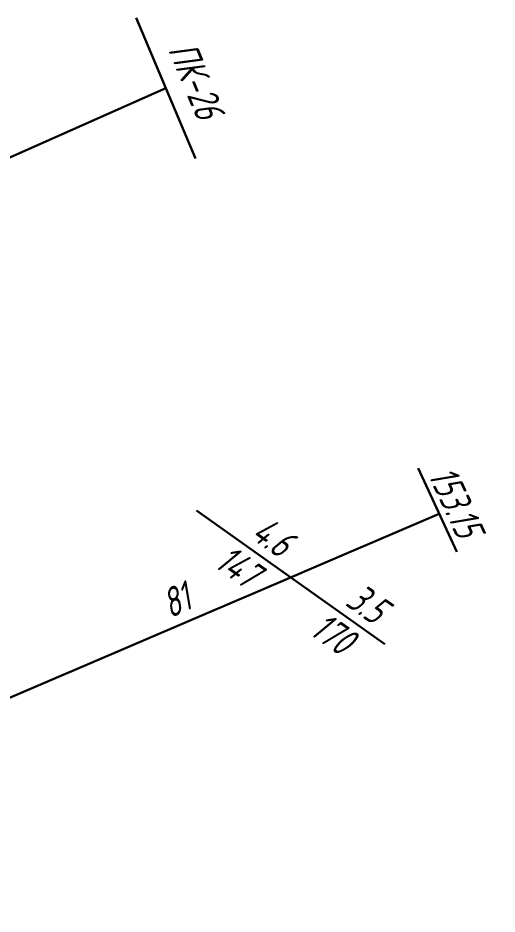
# Model space of a CAD drawing. Extents: x 8811 to 10286, y 10382 to 14118.
# Drawn here: x 9449.86 to 9470.62, y 12533.42 to 12572.28 of the extents above; entities that cross this region are included whole.
import ezdxf
from ezdxf.enums import TextEntityAlignment as Align

# ---------------------------------------------------------------- set-up
doc = ezdxf.new("R2010")
doc.units = 0
doc.layers.add('маскировка', color=7, linetype='Continuous')
doc.layers.add('Уклоноуказатели по станции', color=1, linetype='Continuous', lineweight=35)
doc.styles.add('спдс_сжатие09', font='SPDS.shx', dxfattribs={"width": 0.9, "oblique": 15, "height": 1.25})

msp = doc.modelspace()

# ---------------------------------------------------------------- wipeouts: each hides what was drawn before it
at = {"color": 5}
for points in [[(9455.858, 12571.14), (9457.438, 12571.957), (9459.18, 12567.549), (9457.601, 12567.021)], [(9467.302, 12552.782), (9468.975, 12553.443), (9470.625, 12549.58), (9469.101, 12549.008)], [(9456.445, 12546.014), (9455.958, 12547.478), (9457.693, 12548.133), (9458.217, 12546.806)]]:
    msp.add_wipeout(points, dxfattribs=at).dxf.layer = 'маскировка'

# ---------------------------------------------------------------- next in the draw order: linework, layer by layer
at = {"color": 5, "lineweight": 30}
for p, q in [((9454.984, 12572.277), (9457.552, 12566.186)), ((9385.769, 12537.954), (9456.268, 12569.231))]:
    msp.add_line(p, q, dxfattribs=at)
at = {"layer": 'Уклоноуказатели по станции', "color": 5, "lineweight": 30}
msp.add_line((9467.206, 12552.759), (9468.876, 12549.124), dxfattribs=at)

# ---------------------------------------------------------------- next in the draw order: texts
at = {"layer": 'Уклоноуказатели по станции', "color": 5, "lineweight": 30, "extrusion": (0.001314, 0.000425748, 0.999999), "style": 'спдс_сжатие09', "oblique": 15, "width": 0.9}
msp.add_text('ПК-26', height=1.25, rotation=292.6209, dxfattribs=at).set_placement((9457.147, 12569.382, -99.86), align=Align.CENTER)
at = {"layer": 'Уклоноуказатели по станции', "color": 5, "lineweight": 30, "style": 'спдс_сжатие09', "oblique": 15, "width": 0.9}
msp.add_text('153.15', height=1.25, rotation=294.6772, dxfattribs=at).set_placement((9468.268, 12551.046), align=Align.CENTER)
msp.add_text('81', height=1.25, rotation=24.6772, dxfattribs=at).set_placement((9456.188, 12546.784), align=Align.MIDDLE_LEFT)

# ---------------------------------------------------------------- next in the draw order: wipeouts: each hides what was drawn before it
at = {"color": 5}
msp.add_wipeout([(9457.896, 12548.551), (9460.292, 12551.186), (9466.513, 12546.773), (9464.019, 12544.162)], dxfattribs=at).dxf.layer = 'маскировка'

# ---------------------------------------------------------------- next in the draw order: linework, layer by layer
at = {"layer": 'Уклоноуказатели по станции', "color": 5, "lineweight": 30}
for p, q in [((9427.557, 12533.417), (9468.118, 12550.773)), ((9461.68, 12548.019), (9457.601, 12550.91)), ((9465.76, 12545.128), (9461.68, 12548.019))]:
    msp.add_line(p, q, dxfattribs=at)

# ---------------------------------------------------------------- next in the draw order: texts
at = {"layer": 'Уклоноуказатели по станции', "color": 5, "lineweight": 30, "style": 'спдс_сжатие09', "oblique": 15, "width": 0.9}
for s, p in [('4.6', (9461.191, 12548.825)), ('3.5', (9465.27, 12545.934))]:
    msp.add_text(s, height=1.25, rotation=324.6772, dxfattribs=at).set_placement(p, align=Align.RIGHT)
for s, p in [('147', (9460.481, 12548.499)), ('170', (9464.56, 12545.608))]:
    msp.add_text(s, height=1.25, rotation=324.6772, dxfattribs=at).set_placement(p, align=Align.TOP_RIGHT)

doc.saveas('drawing.dxf')
